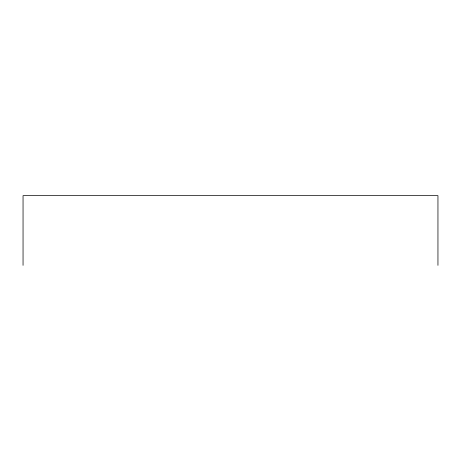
<?xml version="1.0" encoding="UTF-8"?>
<svg xmlns="http://www.w3.org/2000/svg" width="461" height="461" viewBox="0 0 461 461"><rect width="100%" height="100%" fill="white"/><g stroke="black" fill="none" stroke-linecap="round" stroke-linejoin="round"><path stroke-width="0.69" d="M437.95 265.346L437.95 195.654L23.05 195.654L23.05 265.346"/></g></svg>
